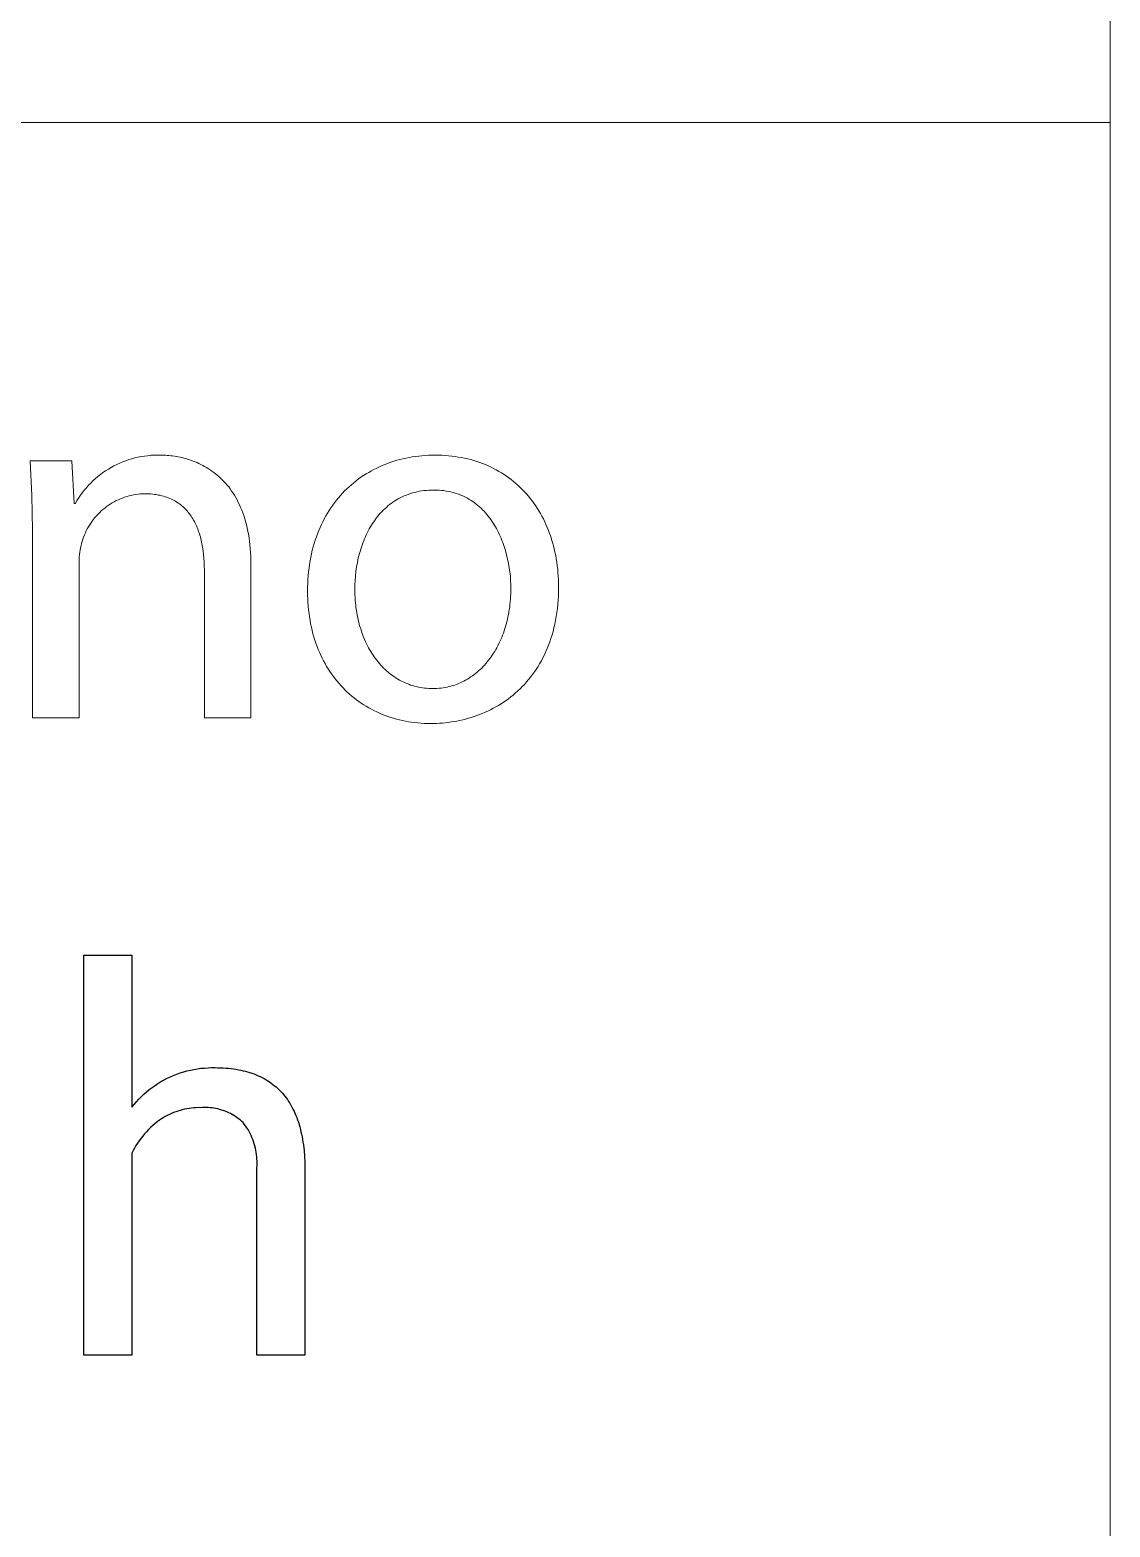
# Model space of a CAD drawing. Header units: millimetres. Extents: x 0 to 4030, y -54 to 2762.
# Drawn here: x 3944.3 to 4026.4, y 290.1 to 404 of the extents above; entities that cross this region are included whole.
import ezdxf

# ---------------------------------------------------------------- set-up
doc = ezdxf.new("R2010")
doc.units = ezdxf.units.MM
doc.header["$MEASUREMENT"] = 0
doc.layers.add('Domyślny', color=7, linetype='Continuous', true_color=0x000000)

msp = doc.modelspace()

# ---------------------------------------------------------------- linework, layer by layer
at = {"layer": 'Domyślny', "color": 18, "lineweight": 15, "true_color": 0x000000}
for p, q in [((4026.42, -53.58), (4026.42, 2762.13)), ((4026.42, 396.95), (2507.18, 396.95)), ((4026.42, 396.95), (4026.42, -53.57)), ((3944.43, 368.59), (3944.3, 371.23)), ((3944.3, 371.23), (3947.46, 371.23)), ((3947.46, 371.23), (3947.65, 367.99)), ((3951.33, 371.15), (3951.56, 371.24)), ((3951.56, 371.24), (3951.79, 371.32)), ((3951.79, 371.32), (3952.02, 371.39)), ((3952.02, 371.39), (3952.26, 371.45)), ((3952.26, 371.45), (3952.49, 371.51)), ((3952.49, 371.51), (3952.73, 371.55)), ((3952.73, 371.55), (3952.98, 371.59)), ((3952.98, 371.59), (3953.22, 371.62)), ((3953.22, 371.62), (3953.46, 371.65)), ((3953.46, 371.65), (3953.71, 371.66)), ((3953.71, 371.66), (3953.95, 371.67)), ((3953.95, 371.67), (3954.19, 371.66)), ((3954.19, 371.66), (3954.32, 371.66)), ((3954.32, 371.66), (3954.45, 371.66)), ((3954.45, 371.66), (3954.58, 371.65)), ((3954.58, 371.65), (3954.72, 371.64)), ((3954.72, 371.64), (3954.85, 371.63)), ((3954.85, 371.63), (3954.99, 371.62)), ((3954.99, 371.62), (3955.13, 371.6)), ((3955.13, 371.6), (3955.27, 371.58)), ((3955.27, 371.58), (3955.41, 371.56)), ((3955.41, 371.56), (3955.55, 371.53)), ((3955.55, 371.53), (3955.69, 371.5)), ((3955.69, 371.5), (3955.83, 371.47)), ((3955.83, 371.47), (3955.98, 371.44)), ((3955.98, 371.44), (3956.12, 371.4)), ((3956.12, 371.4), (3956.26, 371.35)), ((3956.26, 371.35), (3956.41, 371.31)), ((3956.41, 371.31), (3956.55, 371.26)), ((3956.55, 371.26), (3956.7, 371.21)), ((3956.7, 371.21), (3956.84, 371.15)), ((3971.73, 371.13), (3971.96, 371.2)), ((3971.96, 371.2), (3972.18, 371.27)), ((3972.18, 371.27), (3972.41, 371.33)), ((3972.41, 371.33), (3972.64, 371.39)), ((3972.64, 371.39), (3972.88, 371.44)), ((3972.88, 371.44), (3973.11, 371.49)), ((3973.11, 371.49), (3973.35, 371.53)), ((3973.35, 371.53), (3973.59, 371.56)), ((3973.59, 371.56), (3973.84, 371.59)), ((3973.84, 371.59), (3974.08, 371.62)), ((3974.08, 371.62), (3974.33, 371.64)), ((3974.33, 371.64), (3974.58, 371.65)), ((3974.58, 371.65), (3974.83, 371.66)), ((3974.83, 371.66), (3975.08, 371.66)), ((3975.08, 371.66), (3975.34, 371.66)), ((3975.34, 371.66), (3975.6, 371.65)), ((3975.6, 371.65), (3975.86, 371.64)), ((3975.86, 371.64), (3976.11, 371.62)), ((3976.11, 371.62), (3976.36, 371.59)), ((3976.36, 371.59), (3976.61, 371.56)), ((3976.61, 371.56), (3976.85, 371.52)), ((3976.85, 371.52), (3977.09, 371.48)), ((3977.09, 371.48), (3977.33, 371.43)), ((3977.33, 371.43), (3977.57, 371.37)), ((3977.57, 371.37), (3977.8, 371.32)), ((3977.8, 371.32), (3978.03, 371.25)), ((3978.03, 371.25), (3978.26, 371.18)), ((3978.26, 371.18), (3978.48, 371.1)), ((3949.25, 369.88), (3949.44, 370.04)), ((3949.44, 370.04), (3949.63, 370.19)), ((3949.63, 370.19), (3949.83, 370.33)), ((3949.83, 370.33), (3950.03, 370.47)), ((3950.03, 370.47), (3950.24, 370.6)), ((3950.24, 370.6), (3950.45, 370.73)), ((3950.45, 370.73), (3950.66, 370.85)), ((3950.66, 370.85), (3950.88, 370.95)), ((3950.88, 370.95), (3951.1, 371.06)), ((3951.1, 371.06), (3951.33, 371.15)), ((3956.84, 371.15), (3956.99, 371.09)), ((3956.99, 371.09), (3957.13, 371.02)), ((3957.13, 371.02), (3957.27, 370.95)), ((3957.27, 370.95), (3957.42, 370.88)), ((3957.42, 370.88), (3957.56, 370.8)), ((3957.56, 370.8), (3957.7, 370.72)), ((3957.7, 370.72), (3957.84, 370.64)), ((3957.84, 370.64), (3957.98, 370.55)), ((3957.98, 370.55), (3958.12, 370.45)), ((3958.12, 370.45), (3958.25, 370.35)), ((3958.25, 370.35), (3958.39, 370.25)), ((3958.39, 370.25), (3958.52, 370.14)), ((3958.52, 370.14), (3958.65, 370.03)), ((3958.65, 370.03), (3958.78, 369.91)), ((3969.45, 369.98), (3969.64, 370.11)), ((3969.64, 370.11), (3969.84, 370.23)), ((3969.84, 370.23), (3970.04, 370.35)), ((3970.04, 370.35), (3970.24, 370.47)), ((3970.24, 370.47), (3970.44, 370.58)), ((3970.44, 370.58), (3970.65, 370.68)), ((3970.65, 370.68), (3970.86, 370.78)), ((3970.86, 370.78), (3971.07, 370.88)), ((3971.07, 370.88), (3971.29, 370.96)), ((3971.29, 370.96), (3971.51, 371.05)), ((3971.51, 371.05), (3971.73, 371.13)), ((3978.48, 371.1), (3978.7, 371.02)), ((3978.7, 371.02), (3978.91, 370.94)), ((3978.91, 370.94), (3979.13, 370.84)), ((3979.13, 370.84), (3979.34, 370.75)), ((3979.34, 370.75), (3979.54, 370.65)), ((3979.54, 370.65), (3979.74, 370.54)), ((3979.74, 370.54), (3979.94, 370.43)), ((3979.94, 370.43), (3980.14, 370.31)), ((3980.14, 370.31), (3980.33, 370.19)), ((3980.33, 370.19), (3980.52, 370.06)), ((3980.52, 370.06), (3980.7, 369.93)), ((3948.26, 368.8), (3948.41, 369)), ((3948.41, 369), (3948.57, 369.18)), ((3948.57, 369.18), (3948.73, 369.37)), ((3948.73, 369.37), (3948.9, 369.54)), ((3948.9, 369.54), (3949.07, 369.71)), ((3949.07, 369.71), (3949.25, 369.88)), ((3958.78, 369.91), (3958.9, 369.78)), ((3958.9, 369.78), (3959.03, 369.66)), ((3959.03, 369.66), (3959.15, 369.52)), ((3959.15, 369.52), (3959.27, 369.38)), ((3959.27, 369.38), (3959.39, 369.24)), ((3959.39, 369.24), (3959.5, 369.09)), ((3959.5, 369.09), (3959.61, 368.93)), ((3959.61, 368.93), (3959.72, 368.77)), ((3968.05, 368.77), (3968.21, 368.94)), ((3968.21, 368.94), (3968.38, 369.1)), ((3968.38, 369.1), (3968.55, 369.26)), ((3968.55, 369.26), (3968.72, 369.41)), ((3968.72, 369.41), (3968.9, 369.56)), ((3968.9, 369.56), (3969.08, 369.71)), ((3969.08, 369.71), (3969.26, 369.85)), ((3969.26, 369.85), (3969.45, 369.98)), ((3973.88, 368.91), (3973.71, 368.87)), ((3974.06, 368.94), (3973.88, 368.91)), ((3974.24, 368.96), (3974.06, 368.94)), ((3974.43, 368.98), (3974.24, 368.96)), ((3974.61, 369), (3974.43, 368.98)), ((3974.8, 369), (3974.61, 369)), ((3975, 369.01), (3974.8, 369)), ((3975.19, 369), (3975, 369.01)), ((3975.39, 369), (3975.19, 369)), ((3975.57, 368.98), (3975.39, 369)), ((3975.76, 368.96), (3975.57, 368.98)), ((3975.94, 368.93), (3975.76, 368.96)), ((3976.11, 368.9), (3975.94, 368.93)), ((3976.29, 368.86), (3976.11, 368.9)), ((3980.7, 369.93), (3980.88, 369.8)), ((3980.88, 369.8), (3981.06, 369.66)), ((3981.06, 369.66), (3981.23, 369.51)), ((3981.23, 369.51), (3981.4, 369.36)), ((3981.4, 369.36), (3981.56, 369.21)), ((3981.56, 369.21), (3981.72, 369.05)), ((3981.72, 369.05), (3981.88, 368.88)), ((3944.46, 365.95), (3944.43, 368.59)), ((3947.65, 367.99), (3947.73, 367.99)), ((3947.73, 367.99), (3947.85, 368.2)), ((3947.85, 368.2), (3947.98, 368.4)), ((3947.98, 368.4), (3948.12, 368.61)), ((3948.12, 368.61), (3948.26, 368.8)), ((3950.25, 367.85), (3950.11, 367.75)), ((3950.39, 367.94), (3950.25, 367.85)), ((3950.54, 368.03), (3950.39, 367.94)), ((3950.69, 368.12), (3950.54, 368.03)), ((3950.84, 368.2), (3950.69, 368.12)), ((3951, 368.27), (3950.84, 368.2)), ((3951.16, 368.34), (3951, 368.27)), ((3951.32, 368.4), (3951.16, 368.34)), ((3951.48, 368.46), (3951.32, 368.4)), ((3951.65, 368.51), (3951.48, 368.46)), ((3951.82, 368.56), (3951.65, 368.51)), ((3951.98, 368.6), (3951.82, 368.56)), ((3952.15, 368.64), (3951.98, 368.6)), ((3952.32, 368.67), (3952.15, 368.64)), ((3952.5, 368.69), (3952.32, 368.67)), ((3952.67, 368.71), (3952.5, 368.69)), ((3952.84, 368.72), (3952.67, 368.71)), ((3953.01, 368.72), (3952.84, 368.72)), ((3953.17, 368.72), (3953.01, 368.72)), ((3953.32, 368.72), (3953.17, 368.72)), ((3953.47, 368.71), (3953.32, 368.72)), ((3953.62, 368.69), (3953.47, 368.71)), ((3953.76, 368.68), (3953.62, 368.69)), ((3953.9, 368.66), (3953.76, 368.68)), ((3954.04, 368.63), (3953.9, 368.66)), ((3954.17, 368.61), (3954.04, 368.63)), ((3954.3, 368.57), (3954.17, 368.61)), ((3954.43, 368.54), (3954.3, 368.57)), ((3954.56, 368.5), (3954.43, 368.54)), ((3954.68, 368.46), (3954.56, 368.5)), ((3954.8, 368.42), (3954.68, 368.46)), ((3954.91, 368.37), (3954.8, 368.42)), ((3955.03, 368.32), (3954.91, 368.37)), ((3955.14, 368.27), (3955.03, 368.32)), ((3955.24, 368.21), (3955.14, 368.27)), ((3955.35, 368.15), (3955.24, 368.21)), ((3955.45, 368.09), (3955.35, 368.15)), ((3955.55, 368.02), (3955.45, 368.09)), ((3955.65, 367.95), (3955.55, 368.02)), ((3955.74, 367.88), (3955.65, 367.95)), ((3955.83, 367.81), (3955.74, 367.88)), ((3955.92, 367.73), (3955.83, 367.81)), ((3959.72, 368.77), (3959.83, 368.61)), ((3959.83, 368.61), (3959.93, 368.43)), ((3959.93, 368.43), (3960.03, 368.26)), ((3960.03, 368.26), (3960.12, 368.07)), ((3960.12, 368.07), (3960.21, 367.88)), ((3960.21, 367.88), (3960.3, 367.69)), ((3967.17, 367.66), (3967.3, 367.85)), ((3967.3, 367.85), (3967.44, 368.04)), ((3967.44, 368.04), (3967.59, 368.23)), ((3967.59, 368.23), (3967.74, 368.41)), ((3967.74, 368.41), (3967.89, 368.59)), ((3967.89, 368.59), (3968.05, 368.77)), ((3971.5, 367.8), (3971.38, 367.69)), ((3971.62, 367.9), (3971.5, 367.8)), ((3971.75, 367.99), (3971.62, 367.9)), ((3971.88, 368.09), (3971.75, 367.99)), ((3972.02, 368.18), (3971.88, 368.09)), ((3972.15, 368.26), (3972.02, 368.18)), ((3972.29, 368.34), (3972.15, 368.26)), ((3972.44, 368.42), (3972.29, 368.34)), ((3972.59, 368.49), (3972.44, 368.42)), ((3972.74, 368.56), (3972.59, 368.49)), ((3972.89, 368.62), (3972.74, 368.56)), ((3973.05, 368.68), (3972.89, 368.62)), ((3973.21, 368.74), (3973.05, 368.68)), ((3973.37, 368.79), (3973.21, 368.74)), ((3973.54, 368.83), (3973.37, 368.79)), ((3973.71, 368.87), (3973.54, 368.83)), ((3976.46, 368.82), (3976.29, 368.86)), ((3976.62, 368.77), (3976.46, 368.82)), ((3976.79, 368.72), (3976.62, 368.77)), ((3976.94, 368.66), (3976.79, 368.72)), ((3977.1, 368.6), (3976.94, 368.66)), ((3977.25, 368.53), (3977.1, 368.6)), ((3977.4, 368.46), (3977.25, 368.53)), ((3977.54, 368.38), (3977.4, 368.46)), ((3977.69, 368.3), (3977.54, 368.38)), ((3977.82, 368.22), (3977.69, 368.3)), ((3977.96, 368.13), (3977.82, 368.22)), ((3978.09, 368.03), (3977.96, 368.13)), ((3978.22, 367.93), (3978.09, 368.03)), ((3978.34, 367.83), (3978.22, 367.93)), ((3978.46, 367.73), (3978.34, 367.83)), ((3981.88, 368.88), (3982.03, 368.72)), ((3982.03, 368.72), (3982.18, 368.55)), ((3982.18, 368.55), (3982.33, 368.37)), ((3982.33, 368.37), (3982.47, 368.19)), ((3982.47, 368.19), (3982.6, 368)), ((3982.6, 368), (3982.73, 367.82)), ((3982.73, 367.82), (3982.86, 367.62)), ((3949.01, 366.65), (3948.91, 366.5)), ((3949.12, 366.78), (3949.01, 366.65)), ((3949.22, 366.92), (3949.12, 366.78)), ((3949.34, 367.05), (3949.22, 366.92)), ((3949.46, 367.18), (3949.34, 367.05)), ((3949.58, 367.3), (3949.46, 367.18)), ((3949.7, 367.42), (3949.58, 367.3)), ((3949.83, 367.53), (3949.7, 367.42)), ((3949.97, 367.64), (3949.83, 367.53)), ((3950.11, 367.75), (3949.97, 367.64)), ((3956.01, 367.65), (3955.92, 367.73)), ((3956.09, 367.57), (3956.01, 367.65)), ((3956.17, 367.48), (3956.09, 367.57)), ((3956.25, 367.4), (3956.17, 367.48)), ((3956.32, 367.31), (3956.25, 367.4)), ((3956.4, 367.21), (3956.32, 367.31)), ((3956.47, 367.12), (3956.4, 367.21)), ((3956.53, 367.02), (3956.47, 367.12)), ((3956.6, 366.92), (3956.53, 367.02)), ((3956.66, 366.82), (3956.6, 366.92)), ((3956.72, 366.72), (3956.66, 366.82)), ((3956.78, 366.61), (3956.72, 366.72)), ((3956.84, 366.5), (3956.78, 366.61)), ((3960.3, 367.69), (3960.38, 367.48)), ((3960.38, 367.48), (3960.46, 367.28)), ((3960.46, 367.28), (3960.54, 367.06)), ((3960.54, 367.06), (3960.61, 366.84)), ((3960.61, 366.84), (3960.68, 366.61)), ((3960.68, 366.61), (3960.74, 366.38)), ((3966.55, 366.6), (3966.66, 366.82)), ((3966.66, 366.82), (3966.78, 367.04)), ((3966.78, 367.04), (3966.91, 367.25)), ((3966.91, 367.25), (3967.03, 367.45)), ((3967.03, 367.45), (3967.17, 367.66)), ((3970.52, 366.74), (3970.42, 366.6)), ((3970.61, 366.87), (3970.52, 366.74)), ((3970.71, 367), (3970.61, 366.87)), ((3970.82, 367.12), (3970.71, 367)), ((3970.92, 367.24), (3970.82, 367.12)), ((3971.03, 367.36), (3970.92, 367.24)), ((3971.14, 367.47), (3971.03, 367.36)), ((3971.26, 367.58), (3971.14, 367.47)), ((3971.38, 367.69), (3971.26, 367.58)), ((3978.58, 367.62), (3978.46, 367.73)), ((3978.7, 367.51), (3978.58, 367.62)), ((3978.81, 367.39), (3978.7, 367.51)), ((3978.92, 367.27), (3978.81, 367.39)), ((3979.02, 367.15), (3978.92, 367.27)), ((3979.12, 367.03), (3979.02, 367.15)), ((3979.22, 366.9), (3979.12, 367.03)), ((3979.32, 366.77), (3979.22, 366.9)), ((3979.41, 366.63), (3979.32, 366.77)), ((3979.5, 366.5), (3979.41, 366.63)), ((3982.86, 367.62), (3982.98, 367.43)), ((3982.98, 367.43), (3983.1, 367.23)), ((3983.1, 367.23), (3983.21, 367.02)), ((3983.21, 367.02), (3983.32, 366.81)), ((3983.32, 366.81), (3983.43, 366.6)), ((3944.46, 351.69), (3944.46, 365.95)), ((3948.42, 365.59), (3948.36, 365.43)), ((3948.49, 365.75), (3948.42, 365.59)), ((3948.56, 365.91), (3948.49, 365.75)), ((3948.64, 366.06), (3948.56, 365.91)), ((3948.73, 366.21), (3948.64, 366.06)), ((3948.82, 366.36), (3948.73, 366.21)), ((3948.91, 366.5), (3948.82, 366.36)), ((3956.89, 366.39), (3956.84, 366.5)), ((3956.94, 366.28), (3956.89, 366.39)), ((3956.99, 366.17), (3956.94, 366.28)), ((3957.04, 366.05), (3956.99, 366.17)), ((3957.08, 365.93), (3957.04, 366.05)), ((3957.12, 365.81), (3957.08, 365.93)), ((3957.16, 365.69), (3957.12, 365.81)), ((3957.2, 365.57), (3957.16, 365.69)), ((3957.24, 365.44), (3957.2, 365.57)), ((3960.74, 366.38), (3960.79, 366.14)), ((3960.79, 366.14), (3960.85, 365.89)), ((3960.85, 365.89), (3960.89, 365.64)), ((3960.89, 365.64), (3960.94, 365.38)), ((3966.06, 365.44), (3966.15, 365.68)), ((3966.15, 365.68), (3966.24, 365.92)), ((3966.24, 365.92), (3966.34, 366.15)), ((3966.34, 366.15), (3966.44, 366.38)), ((3966.44, 366.38), (3966.55, 366.6)), ((3969.85, 365.6), (3969.79, 365.45)), ((3969.93, 365.75), (3969.85, 365.6)), ((3970, 365.9), (3969.93, 365.75)), ((3970.08, 366.05), (3970, 365.9)), ((3970.16, 366.19), (3970.08, 366.05)), ((3970.25, 366.33), (3970.16, 366.19)), ((3970.33, 366.47), (3970.25, 366.33)), ((3970.42, 366.6), (3970.33, 366.47)), ((3979.59, 366.36), (3979.5, 366.5)), ((3979.67, 366.22), (3979.59, 366.36)), ((3979.75, 366.08), (3979.67, 366.22)), ((3979.83, 365.93), (3979.75, 366.08)), ((3979.9, 365.79), (3979.83, 365.93)), ((3979.97, 365.64), (3979.9, 365.79)), ((3980.04, 365.49), (3979.97, 365.64)), ((3980.11, 365.34), (3980.04, 365.49)), ((3983.43, 366.6), (3983.52, 366.38)), ((3983.52, 366.38), (3983.62, 366.16)), ((3983.62, 366.16), (3983.71, 365.94)), ((3983.71, 365.94), (3983.8, 365.71)), ((3983.8, 365.71), (3983.88, 365.48)), ((3983.88, 365.48), (3983.95, 365.25)), ((3948.09, 364.44), (3948.06, 364.28)), ((3948.12, 364.61), (3948.09, 364.44)), ((3948.16, 364.78), (3948.12, 364.61)), ((3948.2, 364.94), (3948.16, 364.78)), ((3948.25, 365.1), (3948.2, 364.94)), ((3948.3, 365.27), (3948.25, 365.1)), ((3948.36, 365.43), (3948.3, 365.27)), ((3957.27, 365.31), (3957.24, 365.44)), ((3957.3, 365.19), (3957.27, 365.31)), ((3957.36, 364.92), (3957.3, 365.19)), ((3957.41, 364.66), (3957.36, 364.92)), ((3957.45, 364.38), (3957.41, 364.66)), ((3957.48, 364.11), (3957.45, 364.38)), ((3960.94, 365.38), (3960.97, 365.11)), ((3960.97, 365.11), (3961.01, 364.84)), ((3961.01, 364.84), (3961.03, 364.55)), ((3961.03, 364.55), (3961.05, 364.27)), ((3965.69, 364.16), (3965.75, 364.43)), ((3965.75, 364.43), (3965.82, 364.69)), ((3965.82, 364.69), (3965.9, 364.94)), ((3965.9, 364.94), (3965.97, 365.19)), ((3965.97, 365.19), (3966.06, 365.44)), ((3969.38, 364.34), (3969.34, 364.17)), ((3969.43, 364.5), (3969.38, 364.34)), ((3969.48, 364.66), (3969.43, 364.5)), ((3969.54, 364.82), (3969.48, 364.66)), ((3969.6, 364.98), (3969.54, 364.82)), ((3969.66, 365.14), (3969.6, 364.98)), ((3969.72, 365.3), (3969.66, 365.14)), ((3969.79, 365.45), (3969.72, 365.3)), ((3980.17, 365.18), (3980.11, 365.34)), ((3980.23, 365.03), (3980.17, 365.18)), ((3980.29, 364.87), (3980.23, 365.03)), ((3980.34, 364.71), (3980.29, 364.87)), ((3980.39, 364.56), (3980.34, 364.71)), ((3980.44, 364.4), (3980.39, 364.56)), ((3980.53, 364.08), (3980.44, 364.4)), ((3983.95, 365.25), (3984.02, 365.01)), ((3984.02, 365.01), (3984.09, 364.77)), ((3984.09, 364.77), (3984.15, 364.53)), ((3984.15, 364.53), (3984.2, 364.28)), ((3948.02, 363.94), (3948.01, 363.77)), ((3948.01, 363.77), (3948.01, 363.61)), ((3948.01, 363.61), (3948.01, 363.44)), ((3948.01, 363.44), (3948.01, 351.69)), ((3948.04, 364.11), (3948.02, 363.94)), ((3948.06, 364.28), (3948.04, 364.11)), ((3957.5, 363.82), (3957.48, 364.11)), ((3957.52, 363.54), (3957.5, 363.82)), ((3957.53, 363.25), (3957.52, 363.54)), ((3957.54, 362.95), (3957.53, 363.25)), ((3961.05, 364.27), (3961.07, 363.97)), ((3961.07, 363.97), (3961.08, 363.67)), ((3961.08, 363.67), (3961.08, 363.36)), ((3961.08, 363.36), (3961.08, 351.69)), ((3965.5, 363.07), (3965.54, 363.35)), ((3965.54, 363.35), (3965.59, 363.63)), ((3965.59, 363.63), (3965.64, 363.9)), ((3965.64, 363.9), (3965.69, 364.16)), ((3969.18, 363.5), (3969.12, 363.16)), ((3969.25, 363.84), (3969.18, 363.5)), ((3969.29, 364.01), (3969.25, 363.84)), ((3969.34, 364.17), (3969.29, 364.01)), ((3980.6, 363.75), (3980.53, 364.08)), ((3980.67, 363.43), (3980.6, 363.75)), ((3980.73, 363.1), (3980.67, 363.43)), ((3984.2, 364.28), (3984.26, 364.03)), ((3984.26, 364.03), (3984.3, 363.77)), ((3984.3, 363.77), (3984.34, 363.51)), ((3984.34, 363.51), (3984.38, 363.25)), ((3984.38, 363.25), (3984.41, 362.99)), ((3957.54, 351.69), (3957.54, 362.95)), ((3965.4, 361.91), (3965.42, 362.2)), ((3965.42, 362.2), (3965.44, 362.5)), ((3965.44, 362.5), (3965.47, 362.79)), ((3965.47, 362.79), (3965.5, 363.07)), ((3969.01, 362.12), (3968.99, 361.77)), ((3969.04, 362.47), (3969.01, 362.12)), ((3969.07, 362.81), (3969.04, 362.47)), ((3969.12, 363.16), (3969.07, 362.81)), ((3980.77, 362.78), (3980.73, 363.1)), ((3980.81, 362.46), (3980.77, 362.78)), ((3980.83, 362.14), (3980.81, 362.46)), ((3980.85, 361.82), (3980.83, 362.14)), ((3984.41, 362.99), (3984.43, 362.72)), ((3984.43, 362.72), (3984.45, 362.45)), ((3984.45, 362.45), (3984.46, 362.18)), ((3984.46, 362.18), (3984.47, 361.9)), ((3965.39, 361.61), (3965.4, 361.91)), ((3965.39, 361.3), (3965.39, 361.61)), ((3965.39, 361.02), (3965.39, 361.3)), ((3965.4, 360.73), (3965.39, 361.02)), ((3968.99, 361.77), (3968.99, 361.42)), ((3968.99, 361.42), (3968.99, 361.22)), ((3968.99, 361.22), (3968.99, 361.03)), ((3968.99, 361.03), (3969, 360.83)), ((3980.83, 360.9), (3980.84, 361.1)), ((3980.84, 361.1), (3980.85, 361.3)), ((3980.85, 361.51), (3980.85, 361.82)), ((3980.85, 361.3), (3980.85, 361.51)), ((3984.46, 360.96), (3984.44, 360.64)), ((3984.47, 361.29), (3984.46, 360.96)), ((3984.47, 361.9), (3984.47, 361.63)), ((3984.47, 361.63), (3984.47, 361.29)), ((3965.42, 360.45), (3965.4, 360.73)), ((3965.44, 360.17), (3965.42, 360.45)), ((3965.46, 359.9), (3965.44, 360.17)), ((3965.5, 359.63), (3965.46, 359.9)), ((3969, 360.83), (3969.02, 360.63)), ((3969.02, 360.63), (3969.03, 360.44)), ((3969.03, 360.44), (3969.05, 360.25)), ((3969.05, 360.25), (3969.07, 360.06)), ((3969.07, 360.06), (3969.1, 359.87)), ((3969.1, 359.87), (3969.13, 359.69)), ((3980.7, 359.73), (3980.73, 359.92)), ((3980.73, 359.92), (3980.76, 360.11)), ((3980.76, 360.11), (3980.78, 360.3)), ((3980.78, 360.3), (3980.8, 360.5)), ((3980.8, 360.5), (3980.82, 360.7)), ((3980.82, 360.7), (3980.83, 360.9)), ((3984.39, 360.01), (3984.35, 359.7)), ((3984.42, 360.32), (3984.39, 360.01)), ((3984.44, 360.64), (3984.42, 360.32)), ((3965.53, 359.36), (3965.5, 359.63)), ((3965.58, 359.1), (3965.53, 359.36)), ((3965.62, 358.84), (3965.58, 359.1)), ((3965.68, 358.58), (3965.62, 358.84)), ((3969.13, 359.69), (3969.16, 359.5)), ((3969.16, 359.5), (3969.2, 359.32)), ((3969.2, 359.32), (3969.24, 359.14)), ((3969.24, 359.14), (3969.28, 358.96)), ((3969.28, 358.96), (3969.32, 358.79)), ((3969.32, 358.79), (3969.37, 358.62)), ((3980.4, 358.47), (3980.45, 358.64)), ((3980.45, 358.64), (3980.5, 358.82)), ((3980.5, 358.82), (3980.55, 358.99)), ((3980.55, 358.99), (3980.59, 359.17)), ((3980.59, 359.17), (3980.63, 359.36)), ((3980.63, 359.36), (3980.67, 359.54)), ((3980.67, 359.54), (3980.7, 359.73)), ((3984.19, 358.82), (3984.13, 358.54)), ((3984.25, 359.11), (3984.19, 358.82)), ((3984.3, 359.4), (3984.25, 359.11)), ((3984.35, 359.7), (3984.3, 359.4)), ((3965.74, 358.33), (3965.68, 358.58)), ((3965.8, 358.08), (3965.74, 358.33)), ((3965.87, 357.83), (3965.8, 358.08)), ((3965.95, 357.59), (3965.87, 357.83)), ((3966.03, 357.36), (3965.95, 357.59)), ((3969.37, 358.62), (3969.43, 358.44)), ((3969.43, 358.44), (3969.48, 358.28)), ((3969.48, 358.28), (3969.54, 358.11)), ((3969.54, 358.11), (3969.6, 357.95)), ((3969.6, 357.95), (3969.66, 357.78)), ((3969.66, 357.78), (3969.73, 357.63)), ((3969.73, 357.63), (3969.8, 357.47)), ((3980.02, 357.48), (3980.09, 357.64)), ((3980.09, 357.64), (3980.16, 357.8)), ((3980.16, 357.8), (3980.22, 357.96)), ((3980.22, 357.96), (3980.28, 358.13)), ((3980.28, 358.13), (3980.34, 358.3)), ((3980.34, 358.3), (3980.4, 358.47)), ((3983.9, 357.72), (3983.81, 357.46)), ((3983.98, 357.99), (3983.9, 357.72)), ((3984.06, 358.26), (3983.98, 357.99)), ((3984.13, 358.54), (3984.06, 358.26)), ((3966.11, 357.12), (3966.03, 357.36)), ((3966.2, 356.89), (3966.11, 357.12)), ((3966.29, 356.67), (3966.2, 356.89)), ((3966.39, 356.45), (3966.29, 356.67)), ((3966.5, 356.23), (3966.39, 356.45)), ((3969.8, 357.47), (3969.87, 357.32)), ((3969.87, 357.32), (3969.95, 357.17)), ((3969.95, 357.17), (3970.03, 357.02)), ((3970.03, 357.02), (3970.11, 356.87)), ((3970.11, 356.87), (3970.19, 356.73)), ((3970.19, 356.73), (3970.28, 356.59)), ((3970.28, 356.59), (3970.37, 356.45)), ((3970.37, 356.45), (3970.46, 356.32)), ((3979.35, 356.32), (3979.44, 356.46)), ((3979.44, 356.46), (3979.53, 356.59)), ((3979.53, 356.59), (3979.62, 356.73)), ((3979.62, 356.73), (3979.7, 356.88)), ((3979.7, 356.88), (3979.79, 357.02)), ((3979.79, 357.02), (3979.87, 357.17)), ((3979.87, 357.17), (3979.94, 357.33)), ((3979.94, 357.33), (3980.02, 357.48)), ((3983.4, 356.48), (3983.29, 356.25)), ((3983.51, 356.72), (3983.4, 356.48)), ((3983.62, 356.96), (3983.51, 356.72)), ((3983.72, 357.21), (3983.62, 356.96)), ((3983.81, 357.46), (3983.72, 357.21)), ((3966.61, 356.02), (3966.5, 356.23)), ((3966.72, 355.81), (3966.61, 356.02)), ((3966.84, 355.6), (3966.72, 355.81)), ((3966.96, 355.4), (3966.84, 355.6)), ((3967.09, 355.21), (3966.96, 355.4)), ((3970.46, 356.32), (3970.55, 356.19)), ((3970.55, 356.19), (3970.65, 356.06)), ((3970.65, 356.06), (3970.75, 355.94)), ((3970.75, 355.94), (3970.85, 355.82)), ((3970.85, 355.82), (3970.96, 355.7)), ((3970.96, 355.7), (3971.06, 355.58)), ((3971.06, 355.58), (3971.17, 355.47)), ((3971.17, 355.47), (3971.28, 355.36)), ((3971.28, 355.36), (3971.4, 355.26)), ((3971.4, 355.26), (3971.51, 355.16)), ((3978.28, 355.16), (3978.4, 355.26)), ((3978.4, 355.26), (3978.51, 355.36)), ((3978.51, 355.36), (3978.63, 355.47)), ((3978.63, 355.47), (3978.74, 355.58)), ((3978.74, 355.58), (3978.84, 355.7)), ((3978.84, 355.7), (3978.95, 355.81)), ((3978.95, 355.81), (3979.05, 355.94)), ((3979.05, 355.94), (3979.15, 356.06)), ((3979.15, 356.06), (3979.25, 356.19)), ((3979.25, 356.19), (3979.35, 356.32)), ((3982.78, 355.37), (3982.64, 355.17)), ((3982.92, 355.58), (3982.78, 355.37)), ((3983.04, 355.8), (3982.92, 355.58)), ((3983.17, 356.02), (3983.04, 355.8)), ((3983.29, 356.25), (3983.17, 356.02)), ((3967.22, 355.02), (3967.09, 355.21)), ((3967.35, 354.83), (3967.22, 355.02)), ((3967.49, 354.65), (3967.35, 354.83)), ((3967.64, 354.47), (3967.49, 354.65)), ((3967.78, 354.29), (3967.64, 354.47)), ((3967.94, 354.12), (3967.78, 354.29)), ((3968.09, 353.96), (3967.94, 354.12)), ((3971.51, 355.16), (3971.63, 355.06)), ((3971.63, 355.06), (3971.75, 354.97)), ((3971.75, 354.97), (3971.88, 354.88)), ((3971.88, 354.88), (3972, 354.79)), ((3972, 354.79), (3972.13, 354.71)), ((3972.13, 354.71), (3972.26, 354.63)), ((3972.26, 354.63), (3972.39, 354.55)), ((3972.39, 354.55), (3972.53, 354.48)), ((3972.53, 354.48), (3972.66, 354.41)), ((3972.66, 354.41), (3972.8, 354.35)), ((3972.8, 354.35), (3972.94, 354.29)), ((3972.94, 354.29), (3973.08, 354.24)), ((3973.08, 354.24), (3973.22, 354.18)), ((3973.22, 354.18), (3973.37, 354.14)), ((3973.37, 354.14), (3973.52, 354.09)), ((3973.52, 354.09), (3973.67, 354.06)), ((3976.14, 354.06), (3976.29, 354.09)), ((3976.29, 354.09), (3976.44, 354.14)), ((3976.44, 354.14), (3976.58, 354.18)), ((3976.58, 354.18), (3976.72, 354.23)), ((3976.72, 354.23), (3976.86, 354.29)), ((3976.86, 354.29), (3977, 354.35)), ((3977, 354.35), (3977.14, 354.41)), ((3977.14, 354.41), (3977.27, 354.48)), ((3977.27, 354.48), (3977.41, 354.55)), ((3977.41, 354.55), (3977.54, 354.63)), ((3977.54, 354.63), (3977.67, 354.7)), ((3977.67, 354.7), (3977.79, 354.79)), ((3977.79, 354.79), (3977.92, 354.87)), ((3977.92, 354.87), (3978.04, 354.96)), ((3978.04, 354.96), (3978.16, 355.06)), ((3978.16, 355.06), (3978.28, 355.16)), ((3981.88, 354.23), (3981.72, 354.06)), ((3982.04, 354.41), (3981.88, 354.23)), ((3982.2, 354.59), (3982.04, 354.41)), ((3982.35, 354.78), (3982.2, 354.59)), ((3982.5, 354.97), (3982.35, 354.78)), ((3982.64, 355.17), (3982.5, 354.97)), ((3968.25, 353.8), (3968.09, 353.96)), ((3968.41, 353.64), (3968.25, 353.8)), ((3968.58, 353.49), (3968.41, 353.64)), ((3968.75, 353.34), (3968.58, 353.49)), ((3968.93, 353.2), (3968.75, 353.34)), ((3969.1, 353.06), (3968.93, 353.2)), ((3969.29, 352.93), (3969.1, 353.06)), ((3973.67, 354.06), (3973.82, 354.02)), ((3973.82, 354.02), (3973.97, 353.99)), ((3973.97, 353.99), (3974.12, 353.97)), ((3974.12, 353.97), (3974.28, 353.95)), ((3974.28, 353.95), (3974.44, 353.93)), ((3974.44, 353.93), (3974.6, 353.92)), ((3974.6, 353.92), (3974.76, 353.91)), ((3974.76, 353.91), (3974.92, 353.91)), ((3974.92, 353.91), (3975.08, 353.91)), ((3975.08, 353.91), (3975.23, 353.92)), ((3975.23, 353.92), (3975.39, 353.93)), ((3975.39, 353.93), (3975.54, 353.95)), ((3975.54, 353.95), (3975.7, 353.97)), ((3975.7, 353.97), (3975.85, 353.99)), ((3975.85, 353.99), (3976, 354.02)), ((3976, 354.02), (3976.14, 354.06)), ((3980.48, 353), (3980.29, 352.87)), ((3980.67, 353.14), (3980.48, 353)), ((3980.85, 353.28), (3980.67, 353.14)), ((3981.03, 353.42), (3980.85, 353.28)), ((3981.21, 353.58), (3981.03, 353.42)), ((3981.38, 353.73), (3981.21, 353.58)), ((3981.55, 353.89), (3981.38, 353.73)), ((3981.72, 354.06), (3981.55, 353.89)), ((3969.47, 352.8), (3969.29, 352.93)), ((3969.66, 352.68), (3969.47, 352.8)), ((3969.85, 352.56), (3969.66, 352.68)), ((3970.04, 352.45), (3969.85, 352.56)), ((3970.24, 352.34), (3970.04, 352.45)), ((3970.44, 352.23), (3970.24, 352.34)), ((3970.65, 352.13), (3970.44, 352.23)), ((3970.85, 352.04), (3970.65, 352.13)), ((3971.06, 351.95), (3970.85, 352.04)), ((3971.28, 351.87), (3971.06, 351.95)), ((3971.49, 351.79), (3971.28, 351.87)), ((3978.26, 351.86), (3978.05, 351.78)), ((3978.47, 351.94), (3978.26, 351.86)), ((3978.68, 352.02), (3978.47, 351.94)), ((3978.89, 352.11), (3978.68, 352.02)), ((3979.1, 352.2), (3978.89, 352.11)), ((3979.3, 352.3), (3979.1, 352.2)), ((3979.51, 352.41), (3979.3, 352.3)), ((3979.7, 352.52), (3979.51, 352.41)), ((3979.9, 352.63), (3979.7, 352.52)), ((3980.1, 352.75), (3979.9, 352.63)), ((3980.29, 352.87), (3980.1, 352.75)), ((3948.01, 351.69), (3944.46, 351.69)), ((3961.08, 351.69), (3957.54, 351.69)), ((3971.71, 351.72), (3971.49, 351.79)), ((3971.93, 351.65), (3971.71, 351.72)), ((3972.15, 351.59), (3971.93, 351.65)), ((3972.38, 351.53), (3972.15, 351.59)), ((3972.61, 351.48), (3972.38, 351.53)), ((3972.84, 351.43), (3972.61, 351.48)), ((3973.07, 351.39), (3972.84, 351.43)), ((3973.3, 351.35), (3973.07, 351.39)), ((3973.54, 351.32), (3973.3, 351.35)), ((3973.78, 351.3), (3973.54, 351.32)), ((3974.02, 351.28), (3973.78, 351.3)), ((3974.27, 351.26), (3974.02, 351.28)), ((3974.51, 351.25), (3974.27, 351.26)), ((3974.76, 351.25), (3974.51, 351.25)), ((3974.98, 351.25), (3974.76, 351.25)), ((3975.2, 351.26), (3974.98, 351.25)), ((3975.42, 351.27), (3975.2, 351.26)), ((3975.64, 351.29), (3975.42, 351.27)), ((3975.86, 351.31), (3975.64, 351.29)), ((3976.09, 351.34), (3975.86, 351.31)), ((3976.31, 351.37), (3976.09, 351.34)), ((3976.53, 351.4), (3976.31, 351.37)), ((3976.75, 351.44), (3976.53, 351.4)), ((3976.97, 351.49), (3976.75, 351.44)), ((3977.19, 351.54), (3976.97, 351.49)), ((3977.4, 351.59), (3977.19, 351.54)), ((3977.62, 351.65), (3977.4, 351.59)), ((3977.84, 351.71), (3977.62, 351.65)), ((3978.05, 351.78), (3977.84, 351.71))]:
    msp.add_line(p, q, dxfattribs=at)
at = {"layer": 'Domyślny'}
for p, q in [((3948.37, 303.22), (3948.37, 333.63)), ((3948.37, 333.63), (3952.03, 333.63)), ((3952.03, 333.63), (3952.03, 322.08)), ((3954.96, 324.39), (3955.2, 324.49)), ((3955.2, 324.49), (3955.46, 324.59)), ((3955.46, 324.59), (3955.71, 324.68)), ((3955.71, 324.68), (3955.97, 324.76)), ((3955.97, 324.76), (3956.22, 324.83)), ((3956.22, 324.83), (3956.49, 324.9)), ((3956.49, 324.9), (3956.75, 324.95)), ((3956.75, 324.95), (3957.01, 324.99)), ((3957.01, 324.99), (3957.28, 325.03)), ((3957.28, 325.03), (3957.55, 325.05)), ((3957.55, 325.05), (3957.82, 325.07)), ((3957.82, 325.07), (3958.09, 325.08)), ((3958.09, 325.08), (3958.35, 325.08)), ((3958.35, 325.08), (3958.57, 325.07)), ((3958.57, 325.07), (3958.77, 325.07)), ((3958.77, 325.07), (3958.98, 325.06)), ((3958.98, 325.06), (3959.18, 325.05)), ((3959.18, 325.05), (3959.37, 325.03)), ((3959.37, 325.03), (3959.57, 325.01)), ((3959.57, 325.01), (3959.76, 324.98)), ((3959.76, 324.98), (3959.94, 324.96)), ((3959.94, 324.96), (3960.13, 324.92)), ((3960.13, 324.92), (3960.31, 324.89)), ((3960.31, 324.89), (3960.49, 324.85)), ((3960.49, 324.85), (3960.66, 324.81)), ((3960.66, 324.81), (3960.83, 324.76)), ((3960.83, 324.76), (3961, 324.71)), ((3961, 324.71), (3961.16, 324.65)), ((3961.16, 324.65), (3961.32, 324.6)), ((3961.32, 324.6), (3961.48, 324.53)), ((3961.48, 324.53), (3961.64, 324.47)), ((3953.15, 323.24), (3953.35, 323.41)), ((3953.35, 323.41), (3953.57, 323.58)), ((3953.57, 323.58), (3953.79, 323.73)), ((3953.79, 323.73), (3954.01, 323.88)), ((3954.01, 323.88), (3954.24, 324.02)), ((3954.24, 324.02), (3954.48, 324.15)), ((3954.48, 324.15), (3954.72, 324.27)), ((3954.72, 324.27), (3954.96, 324.39)), ((3961.64, 324.47), (3961.79, 324.4)), ((3961.79, 324.4), (3961.94, 324.33)), ((3961.94, 324.33), (3962.08, 324.25)), ((3962.08, 324.25), (3962.22, 324.17)), ((3962.22, 324.17), (3962.36, 324.08)), ((3962.36, 324.08), (3962.49, 324)), ((3962.49, 324), (3962.63, 323.9)), ((3962.63, 323.9), (3962.75, 323.81)), ((3962.75, 323.81), (3962.88, 323.71)), ((3962.88, 323.71), (3963, 323.61)), ((3963, 323.61), (3963.12, 323.5)), ((3963.12, 323.5), (3963.23, 323.39)), ((3963.23, 323.39), (3963.35, 323.27)), ((3952.03, 322.08), (3952.2, 322.29)), ((3952.2, 322.29), (3952.37, 322.49)), ((3952.37, 322.49), (3952.56, 322.69)), ((3952.56, 322.69), (3952.75, 322.88)), ((3952.75, 322.88), (3952.94, 323.07)), ((3952.94, 323.07), (3953.15, 323.24)), ((3963.35, 323.27), (3963.45, 323.16)), ((3963.45, 323.16), (3963.56, 323.03)), ((3963.56, 323.03), (3963.66, 322.91)), ((3963.66, 322.91), (3963.76, 322.78)), ((3963.76, 322.78), (3963.86, 322.65)), ((3963.86, 322.65), (3963.95, 322.51)), ((3963.95, 322.51), (3964.04, 322.37)), ((3964.04, 322.37), (3964.12, 322.23)), ((3964.12, 322.23), (3964.2, 322.08)), ((3954.12, 321.08), (3953.95, 320.95)), ((3954.27, 321.18), (3954.12, 321.08)), ((3954.42, 321.27), (3954.27, 321.18)), ((3954.57, 321.36), (3954.42, 321.27)), ((3954.72, 321.44), (3954.57, 321.36)), ((3954.88, 321.52), (3954.72, 321.44)), ((3955.04, 321.59), (3954.88, 321.52)), ((3955.2, 321.66), (3955.04, 321.59)), ((3955.36, 321.72), (3955.2, 321.66)), ((3955.53, 321.78), (3955.36, 321.72)), ((3955.7, 321.83), (3955.53, 321.78)), ((3955.86, 321.88), (3955.7, 321.83)), ((3956.03, 321.92), (3955.86, 321.88)), ((3956.21, 321.95), (3956.03, 321.92)), ((3956.38, 321.98), (3956.21, 321.95)), ((3956.55, 322), (3956.38, 321.98)), ((3956.73, 322.02), (3956.55, 322)), ((3956.9, 322.03), (3956.73, 322.02)), ((3957.08, 322.04), (3956.9, 322.03)), ((3957.25, 322.03), (3957.08, 322.04)), ((3957.4, 322.04), (3957.25, 322.03)), ((3957.54, 322.05), (3957.4, 322.04)), ((3957.69, 322.05), (3957.54, 322.05)), ((3957.84, 322.04), (3957.69, 322.05)), ((3957.98, 322.03), (3957.84, 322.04)), ((3958.13, 322.02), (3957.98, 322.03)), ((3958.27, 322), (3958.13, 322.02)), ((3958.42, 321.97), (3958.27, 322)), ((3958.56, 321.94), (3958.42, 321.97)), ((3958.7, 321.91), (3958.56, 321.94)), ((3958.84, 321.86), (3958.7, 321.91)), ((3958.98, 321.82), (3958.84, 321.86)), ((3959.12, 321.77), (3958.98, 321.82)), ((3959.26, 321.71), (3959.12, 321.77)), ((3959.39, 321.65), (3959.26, 321.71)), ((3959.52, 321.59), (3959.39, 321.65)), ((3959.65, 321.52), (3959.52, 321.59)), ((3959.78, 321.45), (3959.65, 321.52)), ((3959.9, 321.37), (3959.78, 321.45)), ((3960.02, 321.29), (3959.9, 321.37)), ((3960.14, 321.2), (3960.02, 321.29)), ((3960.26, 321.11), (3960.14, 321.2)), ((3960.37, 321.02), (3960.26, 321.11)), ((3964.2, 322.08), (3964.28, 321.93)), ((3964.28, 321.93), (3964.36, 321.77)), ((3964.36, 321.77), (3964.43, 321.61)), ((3964.43, 321.61), (3964.5, 321.45)), ((3964.5, 321.45), (3964.57, 321.28)), ((3964.57, 321.28), (3964.63, 321.11)), ((3964.63, 321.11), (3964.69, 320.94)), ((3952.99, 320.04), (3952.85, 319.87)), ((3953.13, 320.21), (3952.99, 320.04)), ((3953.29, 320.37), (3953.13, 320.21)), ((3953.44, 320.52), (3953.29, 320.37)), ((3953.61, 320.67), (3953.44, 320.52)), ((3953.78, 320.81), (3953.61, 320.67)), ((3953.95, 320.95), (3953.78, 320.81)), ((3960.48, 320.92), (3960.37, 321.02)), ((3960.58, 320.79), (3960.48, 320.92)), ((3960.68, 320.65), (3960.58, 320.79)), ((3960.77, 320.51), (3960.68, 320.65)), ((3960.86, 320.37), (3960.77, 320.51)), ((3960.94, 320.22), (3960.86, 320.37)), ((3961.02, 320.07), (3960.94, 320.22)), ((3961.09, 319.92), (3961.02, 320.07)), ((3964.69, 320.94), (3964.74, 320.76)), ((3964.74, 320.76), (3964.8, 320.58)), ((3964.8, 320.58), (3964.85, 320.39)), ((3964.85, 320.39), (3964.89, 320.2)), ((3964.89, 320.2), (3964.94, 320.01)), ((3964.94, 320.01), (3964.98, 319.81)), ((3952.23, 318.96), (3952.13, 318.77)), ((3952.34, 319.15), (3952.23, 318.96)), ((3952.46, 319.34), (3952.34, 319.15)), ((3952.58, 319.52), (3952.46, 319.34)), ((3952.71, 319.7), (3952.58, 319.52)), ((3952.85, 319.87), (3952.71, 319.7)), ((3961.16, 319.77), (3961.09, 319.92)), ((3961.22, 319.61), (3961.16, 319.77)), ((3961.28, 319.46), (3961.22, 319.61)), ((3961.33, 319.3), (3961.28, 319.46)), ((3961.38, 319.14), (3961.33, 319.3)), ((3961.42, 318.97), (3961.38, 319.14)), ((3961.45, 318.81), (3961.42, 318.97)), ((3961.48, 318.65), (3961.45, 318.81)), ((3964.98, 319.81), (3965.01, 319.61)), ((3965.01, 319.61), (3965.04, 319.41)), ((3965.04, 319.41), (3965.07, 319.2)), ((3965.07, 319.2), (3965.12, 318.77)), ((3952.13, 318.77), (3952.03, 318.57)), ((3952.03, 318.57), (3952.03, 303.22)), ((3961.51, 318.48), (3961.48, 318.65)), ((3961.53, 318.31), (3961.51, 318.48)), ((3961.54, 318.15), (3961.53, 318.31)), ((3961.55, 317.98), (3961.54, 318.15)), ((3961.55, 317.81), (3961.55, 317.98)), ((3961.55, 317.64), (3961.55, 317.81)), ((3965.12, 318.77), (3965.16, 318.33)), ((3965.16, 318.33), (3965.18, 317.87)), ((3965.18, 317.87), (3965.19, 317.4)), ((3961.54, 317.48), (3961.55, 317.64)), ((3961.54, 303.22), (3961.54, 317.48)), ((3965.19, 317.4), (3965.19, 303.22)), ((3952.03, 303.22), (3948.37, 303.22)), ((3965.19, 303.22), (3961.54, 303.22))]:
    msp.add_line(p, q, dxfattribs=at)

doc.saveas('drawing.dxf')
